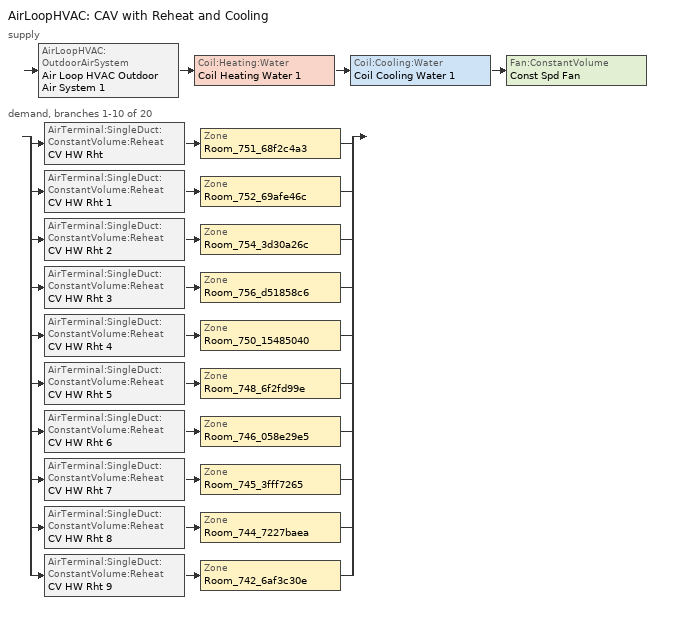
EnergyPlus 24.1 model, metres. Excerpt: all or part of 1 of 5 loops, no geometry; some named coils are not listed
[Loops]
AirLoopHVAC 'CAV with Reheat and Cooling'
 supply: AirLoopHVAC:OutdoorAirSystem 'Air Loop HVAC Outdoor Air System 1' > Coil:Heating:Water 'Coil Heating Water 1' > Coil:Cooling:Water 'Coil Cooling Water 1' > Fan:ConstantVolume 'Const Spd Fan'
 demand, branches 1-10 of 20: split
  | AirTerminal:SingleDuct:ConstantVolume:Reheat 'CV HW Rht' > Zone 'Room_751_68f2c4a3'
  | AirTerminal:SingleDuct:ConstantVolume:Reheat 'CV HW Rht 1' > Zone 'Room_752_69afe46c'
  | AirTerminal:SingleDuct:ConstantVolume:Reheat 'CV HW Rht 2' > Zone 'Room_754_3d30a26c'
  | AirTerminal:SingleDuct:ConstantVolume:Reheat 'CV HW Rht 3' > Zone 'Room_756_d51858c6'
  | AirTerminal:SingleDuct:ConstantVolume:Reheat 'CV HW Rht 4' > Zone 'Room_750_15485040'
  | AirTerminal:SingleDuct:ConstantVolume:Reheat 'CV HW Rht 5' > Zone 'Room_748_6f2fd99e'
  | AirTerminal:SingleDuct:ConstantVolume:Reheat 'CV HW Rht 6' > Zone 'Room_746_058e29e5'
  | AirTerminal:SingleDuct:ConstantVolume:Reheat 'CV HW Rht 7' > Zone 'Room_745_3fff7265'
  | AirTerminal:SingleDuct:ConstantVolume:Reheat 'CV HW Rht 8' > Zone 'Room_744_7227baea'
  | AirTerminal:SingleDuct:ConstantVolume:Reheat 'CV HW Rht 9' > Zone 'Room_742_6af3c30e'
[ZoneControl:Thermostat] Temperature Difference Between Cutout And Setpoint {deltaC}=0
Name | Zone or ZoneList | Control Type Schedule | Control 1
Room_742_6af3c30e Thermostat | Room_742_6af3c30e | Room_742_6af3c30e Thermostat Schedule | MediumOffice Building_Setpoint 15
Room_744_7227baea Thermostat | Room_744_7227baea | Room_744_7227baea Thermostat Schedule | MediumOffice Building_Setpoint 17
Room_745_3fff7265 Thermostat | Room_745_3fff7265 | Room_745_3fff7265 Thermostat Schedule | MediumOffice Building_Setpoint 18
Room_746_058e29e5 Thermostat | Room_746_058e29e5 | Room_746_058e29e5 Thermostat Schedule | MediumOffice Building_Setpoint 19
Room_748_6f2fd99e Thermostat | Room_748_6f2fd99e | Room_748_6f2fd99e Thermostat Schedule | MediumOffice Building_Setpoint 21
Room_750_15485040 Thermostat | Room_750_15485040 | Room_750_15485040 Thermostat Schedule | MediumOffice Building_Setpoint 23
Room_751_68f2c4a3 Thermostat | Room_751_68f2c4a3 | Room_751_68f2c4a3 Thermostat Schedule | MediumOffice Building_Setpoint 24
Room_752_69afe46c Thermostat | Room_752_69afe46c | Room_752_69afe46c Thermostat Schedule | MediumOffice Building_Setpoint 25
Room_754_3d30a26c Thermostat | Room_754_3d30a26c | Room_754_3d30a26c Thermostat Schedule | MediumOffice Building_Setpoint 27
Room_756_d51858c6 Thermostat | Room_756_d51858c6 | Room_756_d51858c6 Thermostat Schedule | MediumOffice Building_Setpoint 29
[ThermostatSetpoint:DualSetpoint] Heating Setpoint Temperature Schedule=NECB-A-Thermostat Setpoint-Heating; Cooling Setpoint Temperature Schedule=NECB-A-Thermostat Setpoint-Cooling
MediumOffice Building_Setpoint 15; MediumOffice Building_Setpoint 17; MediumOffice Building_Setpoint 18; MediumOffice Building_Setpoint 19; MediumOffice Building_Setpoint 21; MediumOffice Building_Setpoint 23; MediumOffice Building_Setpoint 24; MediumOffice Building_Setpoint 25; MediumOffice Building_Setpoint 27; MediumOffice Building_Setpoint 29
[Fan:ZoneExhaust] Fan Total Efficiency=0.6; Pressure Rise {Pa}=0; System Availability Manager Coupling Mode=Decoupled
Zone Exhaust Fan 10; Zone Exhaust Fan 11; Zone Exhaust Fan 12; Zone Exhaust Fan 13; Zone Exhaust Fan 14; Zone Exhaust Fan 15
[AirTerminal:SingleDuct:ConstantVolume:Reheat] Availability Schedule=Always On Discrete hvac_library; Maximum Air Flow Rate {m3/s}=Autosize; Maximum Hot Water or Steam Flow Rate {m3/s}=Autosize; Minimum Hot Water or Steam Flow Rate {m3/s}=0; Convergence Tolerance=0.001; Maximum Reheat Air Temperature {C}=35
Name | Reheat Coil
CV HW Rht 9 | CV HW Rht Coil 9
CV HW Rht 8 | CV HW Rht Coil 8
CV HW Rht 7 | CV HW Rht Coil 7
CV HW Rht 6 | CV HW Rht Coil 6
CV HW Rht 5 | CV HW Rht Coil 5
CV HW Rht 4 | CV HW Rht Coil 4
CV HW Rht | CV HW Rht Coil
CV HW Rht 1 | CV HW Rht Coil 1
CV HW Rht 2 | CV HW Rht Coil 2
CV HW Rht 3 | CV HW Rht Coil 3
[Coil:Heating:Water]
Coil Heating Water 1: Availability Schedule=Always On Discrete; U-Factor Times Area Value {W/K}=Autosize; Maximum Water Flow Rate {m3/s}=Autosize; Performance Input Method=UFactorTimesAreaAndDesignWaterFlowRate; Rated Capacity {W}=Autosize; Rated Inlet Water Temperature {C}=82.2; Rated Inlet Air Temperature {C}=16.6; Rated Outlet Water Temperature {C}=71.1; Rated Outlet Air Temperature {C}=32.2; Rated Ratio for Air and Water Convection=0.5
[Zone equipment]
Room_742_6af3c30e: HW Baseboard 10, Zone Exhaust Fan 10, CV HW Rht 9
Room_744_7227baea: HW Baseboard 11, Zone Exhaust Fan 11, CV HW Rht 8
Room_745_3fff7265: HW Baseboard 12, Zone Exhaust Fan 12, CV HW Rht 7
Room_746_058e29e5: HW Baseboard 13, Zone Exhaust Fan 13, CV HW Rht 6
Room_748_6f2fd99e: HW Baseboard 14, Zone Exhaust Fan 14, CV HW Rht 5
Room_750_15485040: HW Baseboard 15, Zone Exhaust Fan 15, CV HW Rht 4
Room_751_68f2c4a3: CV HW Rht
Room_752_69afe46c: CV HW Rht 1
Room_754_3d30a26c: CV HW Rht 2
Room_756_d51858c6: CV HW Rht 3
[Sizing:Zone] Zone Cooling Design Supply Air Temperature Input Method=SupplyAirTemperature; Zone Cooling Design Supply Air Temperature {C}=14; Zone Cooling Design Supply Air Temperature Difference {deltaC}=11.11; Zone Heating Design Supply Air Temperature Input Method=SupplyAirTemperature; Zone Heating Design Supply Air Temperature {C}=40; Zone Heating Design Supply Air Temperature Difference {deltaC}=11.11; Zone Cooling Design Supply Air Humidity Ratio {kgWater/kgDryAir}=0.0085; Zone Heating Design Supply Air Humidity Ratio {kgWater/kgDryAir}=0.008; Cooling Design Air Flow Method=DesignDay; Cooling Design Air Flow Rate {m3/s}=0; Cooling Minimum Air Flow per Zone Floor Area {m3/s-m2}=0.000762; Cooling Minimum Air Flow {m3/s}=0; Cooling Minimum Air Flow Fraction=0; Heating Design Air Flow Method=DesignDay; Heating Design Air Flow Rate {m3/s}=0; Heating Maximum Air Flow per Zone Floor Area {m3/s-m2}=0.002032; Heating Maximum Air Flow {m3/s}=0.141576; Heating Maximum Air Flow Fraction=0.3; Account for Dedicated Outdoor Air System=No; Zone Load Sizing Method=Sensible Load Only No Latent Load; Zone Latent Cooling Design Supply Air Humidity Ratio Input Method=HumidityRatioDifference; Zone Cooling Design Supply Air Humidity Ratio Difference {kgWater/kgDryAir}=0.005; Zone Latent Heating Design Supply Air Humidity Ratio Input Method=HumidityRatioDifference; Zone Humidification Design Supply Air Humidity Ratio Difference {kgWater/kgDryAir}=0.005
Name | Design Specification Outdoor Air Object
Room_742_6af3c30e | Room_742_6af3c30e DSOA Space List
Room_744_7227baea | Room_744_7227baea DSOA Space List
Room_745_3fff7265 | Room_745_3fff7265 DSOA Space List
Room_746_058e29e5 | Room_746_058e29e5 DSOA Space List
Room_748_6f2fd99e | Room_748_6f2fd99e DSOA Space List
Room_750_15485040 | Room_750_15485040 DSOA Space List
Room_751_68f2c4a3 | Room_751_68f2c4a3 DSOA Space List
Room_752_69afe46c | Room_752_69afe46c DSOA Space List
Room_754_3d30a26c | Room_754_3d30a26c DSOA Space List
Room_756_d51858c6 | Room_756_d51858c6 DSOA Space List
[Controller:MechanicalVentilation]
Controller Mechanical Ventilation 1: Availability Schedule=Always On Discrete; Demand Controlled Ventilation=No; System Outdoor Air Method=ZoneSum; Zone or ZoneList Name 1=Room_727_fb581022; Design Specification Outdoor Air Object Name 1=MediumOffice Building_Ventilation; Zone or ZoneList Name 2=Room_728_4052b4ca; Design Specification Outdoor Air Object Name 2=MediumOffice Building_Ventilation; Zone or ZoneList Name 3=Room_730_4e94185b; Design Specification Outdoor Air Object Name 3=MediumOffice Building_Ventilation; Zone or ZoneList Name 4=Room_732_7bd6e8de; Design Specification Outdoor Air Object Name 4=MediumOffice Building_Ventilation; Zone or ZoneList Name 5=Room_733_e17303a5; Design Specification Outdoor Air Object Name 5=MediumOffice Building_Ventilation; Zone or ZoneList Name 6=Room_734_88879ec8; Design Specification Outdoor Air Object Name 6=MediumOffice Building_Ventilation; Zone or ZoneList Name 7=Room_736_f1a889b6; Design Specification Outdoor Air Object Name 7=MediumOffice Building_Ventilation; Zone or ZoneList Name 8=Room_738_5fd725eb; Design Specification Outdoor Air Object Name 8=MediumOffice Building_Ventilation; Zone or ZoneList Name 9=Room_739_c81442af; Design Specification Outdoor Air Object Name 9=MediumOffice Building_Ventilation; Zone or ZoneList Name 10=Room_740_30436b23; Design Specification Outdoor Air Object Name 10=MediumOffice Building_Ventilation; Zone or ZoneList Name 11=Room_742_6af3c30e; Design Specification Outdoor Air Object Name 11=MediumOffice Building_Ventilation; Zone or ZoneList Name 12=Room_744_7227baea; Design Specification Outdoor Air Object Name 12=MediumOffice Building_Ventilation; Zone or ZoneList Name 13=Room_745_3fff7265; Design Specification Outdoor Air Object Name 13=MediumOffice Building_Ventilation; Zone or ZoneList Name 14=Room_746_058e29e5; Design Specification Outdoor Air Object Name 14=MediumOffice Building_Ventilation; Zone or ZoneList Name 15=Room_748_6f2fd99e; Design Specification Outdoor Air Object Name 15=MediumOffice Building_Ventilation; Zone or ZoneList Name 16=Room_750_15485040; Design Specification Outdoor Air Object Name 16=MediumOffice Building_Ventilation; Zone or ZoneList Name 17=Room_751_68f2c4a3; Design Specification Outdoor Air Object Name 17=MediumOffice Building_Ventilation; Zone or ZoneList Name 18=Room_752_69afe46c; Design Specification Outdoor Air Object Name 18=MediumOffice Building_Ventilation; Zone or ZoneList Name 19=Room_754_3d30a26c; Design Specification Outdoor Air Object Name 19=MediumOffice Building_Ventilation; Zone or ZoneList Name 20=Room_756_d51858c6; Design Specification Outdoor Air Object Name 20=MediumOffice Building_Ventilation
[DesignSpecification:OutdoorAir]
MediumOffice Building_Ventilation: Outdoor Air Method=Sum; Outdoor Air Flow per Person {m3/s-person}=0.00175762; Outdoor Air Flow per Zone Floor Area {m3/s-m2}=0.000336663; Outdoor Air Flow per Zone {m3/s}=0; Outdoor Air Flow Air Changes per Hour {1/hr}=0
[DesignSpecification:OutdoorAir:SpaceList] Space Design Specification Outdoor Air Object Name 1=MediumOffice Building_Ventilation
Name | Space Name 1
Room_742_6af3c30e DSOA Space List | Room_742_6af3c30e_Space
Room_744_7227baea DSOA Space List | Room_744_7227baea_Space
Room_745_3fff7265 DSOA Space List | Room_745_3fff7265_Space
Room_746_058e29e5 DSOA Space List | Room_746_058e29e5_Space
Room_748_6f2fd99e DSOA Space List | Room_748_6f2fd99e_Space
Room_750_15485040 DSOA Space List | Room_750_15485040_Space
Room_751_68f2c4a3 DSOA Space List | Room_751_68f2c4a3_Space
Room_752_69afe46c DSOA Space List | Room_752_69afe46c_Space
Room_754_3d30a26c DSOA Space List | Room_754_3d30a26c_Space
Room_756_d51858c6 DSOA Space List | Room_756_d51858c6_Space
[AirLoopHVAC]
CAV with Reheat and Cooling: Design Supply Air Flow Rate {m3/s}=AutoSize; Design Return Air Flow Fraction of Supply Air Flow=1
[Sizing:System]
CAV with Reheat and Cooling: Type of Load to Size On=Sensible; Design Outdoor Air Flow Rate {m3/s}=Autosize; Central Heating Maximum System Air Flow Ratio=0.3; Preheat Design Temperature {C}=7; Preheat Design Humidity Ratio {kgWater/kgDryAir}=0.008; Precool Design Temperature {C}=12.8; Precool Design Humidity Ratio {kgWater/kgDryAir}=0.008; Central Cooling Design Supply Air Temperature {C}=12.8; Central Heating Design Supply Air Temperature {C}=12.8; Type of Zone Sum to Use=NonCoincident; 100% Outdoor Air in Cooling=Yes; 100% Outdoor Air in Heating=Yes; Central Cooling Design Supply Air Humidity Ratio {kgWater/kgDryAir}=0.0085; Central Heating Design Supply Air Humidity Ratio {kgWater/kgDryAir}=0.008; Cooling Supply Air Flow Rate Method=DesignDay; Cooling Supply Air Flow Rate {m3/s}=0; Cooling Supply Air Flow Rate Per Floor Area {m3/s-m2}=0.00996765; Cooling Fraction of Autosized Cooling Supply Air Flow Rate=1; Cooling Supply Air Flow Rate Per Unit Cooling Capacity {m3/s-W}=3.94755e-05; Heating Supply Air Flow Rate Method=DesignDay; Heating Supply Air Flow Rate {m3/s}=0; Heating Supply Air Flow Rate Per Floor Area {m3/s-m2}=0.00996765; Heating Fraction of Autosized Heating Supply Air Flow Rate=1; Heating Fraction of Autosized Cooling Supply Air Flow Rate=1; Heating Supply Air Flow Rate Per Unit Heating Capacity {m3/s-W}=3.15882e-05; System Outdoor Air Method=ZoneSum; Zone Maximum Outdoor Air Fraction=1; Cooling Design Capacity Method=CoolingDesignCapacity; Cooling Design Capacity {W}=Autosize; Cooling Design Capacity Per Floor Area {W/m2}=234.7; Fraction of Autosized Cooling Design Capacity=1; Heating Design Capacity Method=HeatingDesignCapacity; Heating Design Capacity {W}=Autosize; Heating Design Capacity Per Floor Area {W/m2}=157; Fraction of Autosized Heating Design Capacity=1; Central Cooling Capacity Control Method=OnOff; Occupant Diversity=Autosize
[Controller:WaterCoil] Control Variable=Temperature; Actuator Variable=Flow; Controller Convergence Tolerance {deltaC}=Autosize; Maximum Actuated Flow {m3/s}=Autosize; Minimum Actuated Flow {m3/s}=0
Name | Action
Controller Water Coil 1 | Normal
Controller Water Coil 2 | Reverse
[Controller:OutdoorAir]
Controller Outdoor Air 1: Minimum Outdoor Air Flow Rate {m3/s}=0; Maximum Outdoor Air Flow Rate {m3/s}=Autosize; Economizer Control Type=NoEconomizer; Economizer Control Action Type=ModulateFlow; Economizer Maximum Limit Dry-Bulb Temperature {C}=28; Economizer Maximum Limit Enthalpy {J/kg}=64000; Economizer Minimum Limit Dry-Bulb Temperature {C}=-100; Lockout Type=NoLockout; Minimum Limit Type=FixedMinimum; Mechanical Ventilation Controller=Controller Mechanical Ventilation 1; High Humidity Control=No; Control High Indoor Humidity Based on Outdoor Humidity Ratio=Yes; Heat Recovery Bypass Control Type=BypassWhenWithinEconomizerLimits; Economizer Operation Staging=InterlockedWithMechanicalCooling
[SetpointManager:MixedAir] Control Variable=Temperature
Node 17 OS Default SPM; Node 23 OS Default SPM; Node 21 OS Default SPM
[Coil:Cooling:Water]
Coil Cooling Water 1: Availability Schedule=Always On Discrete; Design Water Flow Rate {m3/s}=Autosize; Design Air Flow Rate {m3/s}=Autosize; Design Inlet Water Temperature {C}=Autosize; Design Inlet Air Temperature {C}=Autosize; Design Outlet Air Temperature {C}=Autosize; Design Inlet Air Humidity Ratio {kgWater/kgDryAir}=Autosize; Design Outlet Air Humidity Ratio {kgWater/kgDryAir}=Autosize; Type of Analysis=SimpleAnalysis; Heat Exchanger Configuration=CrossFlow
[Fan:ConstantVolume]
Const Spd Fan: Availability Schedule=Always On Discrete; Fan Total Efficiency=0.7; Pressure Rise {Pa}=250; Maximum Flow Rate {m3/s}=AutoSize; Motor Efficiency=0.9; Motor In Airstream Fraction=1
[SetpointManager:Warmest]
Warmest Zone Supply Air Temp Reset: Control Variable=Temperature; HVAC Air Loop=CAV with Reheat and Cooling; Minimum Setpoint Temperature {C}=15; Maximum Setpoint Temperature {C}=26; Strategy=MaximumTemperature
[Schedule:Day:Interval]
Schedule Day 34; Schedule Day 33; NECB-A-Thermostat Setpoint-Heating_Hol 1: No, 24:00, 18
Schedule Day 32; NECB-A-Thermostat Setpoint-Heating_Default: No, 06:00, 18, 07:00, 20, 21:00, 22, 24:00, 18
Schedule Day 28; Schedule Day 27; NECB-A-Thermostat Setpoint-Cooling_Hol 1: No, 24:00, 35
Schedule Day 26; NECB-A-Thermostat Setpoint-Cooling_Default: No, 06:00, 35, 21:00, 24, 24:00, 35
[Schedule:Week:Daily]
NECB-A-Thermostat Setpoint-Heating Week Rule - Jan1-Dec31: Schedule Day 34, Schedule Day 32, Schedule Day 32, Schedule Day 32, Schedule Day 32, Schedule Day 32, Schedule Day 33, NECB-A-Thermostat Setpoint-Heating_Hol 1, NECB-A-Thermostat Setpoint-Heating_Default, NECB-A-Thermostat Setpoint-Heating_Default, NECB-A-Thermostat Setpoint-Heating_Default, NECB-A-Thermostat Setpoint-Heating_Default
NECB-A-Thermostat Setpoint-Cooling Week Rule - Jan1-Dec31: Schedule Day 28, Schedule Day 26, Schedule Day 26, Schedule Day 26, Schedule Day 26, Schedule Day 26, Schedule Day 27, NECB-A-Thermostat Setpoint-Cooling_Hol 1, NECB-A-Thermostat Setpoint-Cooling_Default, NECB-A-Thermostat Setpoint-Cooling_Default, NECB-A-Thermostat Setpoint-Cooling_Default, NECB-A-Thermostat Setpoint-Cooling_Default
[Schedule:Year]
NECB-A-Thermostat Setpoint-Heating: NECB-A-Thermostat Setpoint-Heating Week Rule - Jan1-Dec31, 1, 1, 12, 31
NECB-A-Thermostat Setpoint-Cooling: NECB-A-Thermostat Setpoint-Cooling Week Rule - Jan1-Dec31, 1, 1, 12, 31
[Schedule:Compact]
Room_742_6af3c30e Thermostat Schedule; Room_744_7227baea Thermostat Schedule; Room_745_3fff7265 Thermostat Schedule; Room_746_058e29e5 Thermostat Schedule; Room_748_6f2fd99e Thermostat Schedule; Room_750_15485040 Thermostat Schedule; Room_751_68f2c4a3 Thermostat Schedule; Room_752_69afe46c Thermostat Schedule; Room_754_3d30a26c Thermostat Schedule; Room_756_d51858c6 Thermostat Schedule: Through: 12/31, For: AllDays, Until: 24:00, 4
[Schedule:Constant] Hourly Value=1
Always On Discrete hvac_library; Always On Discrete
